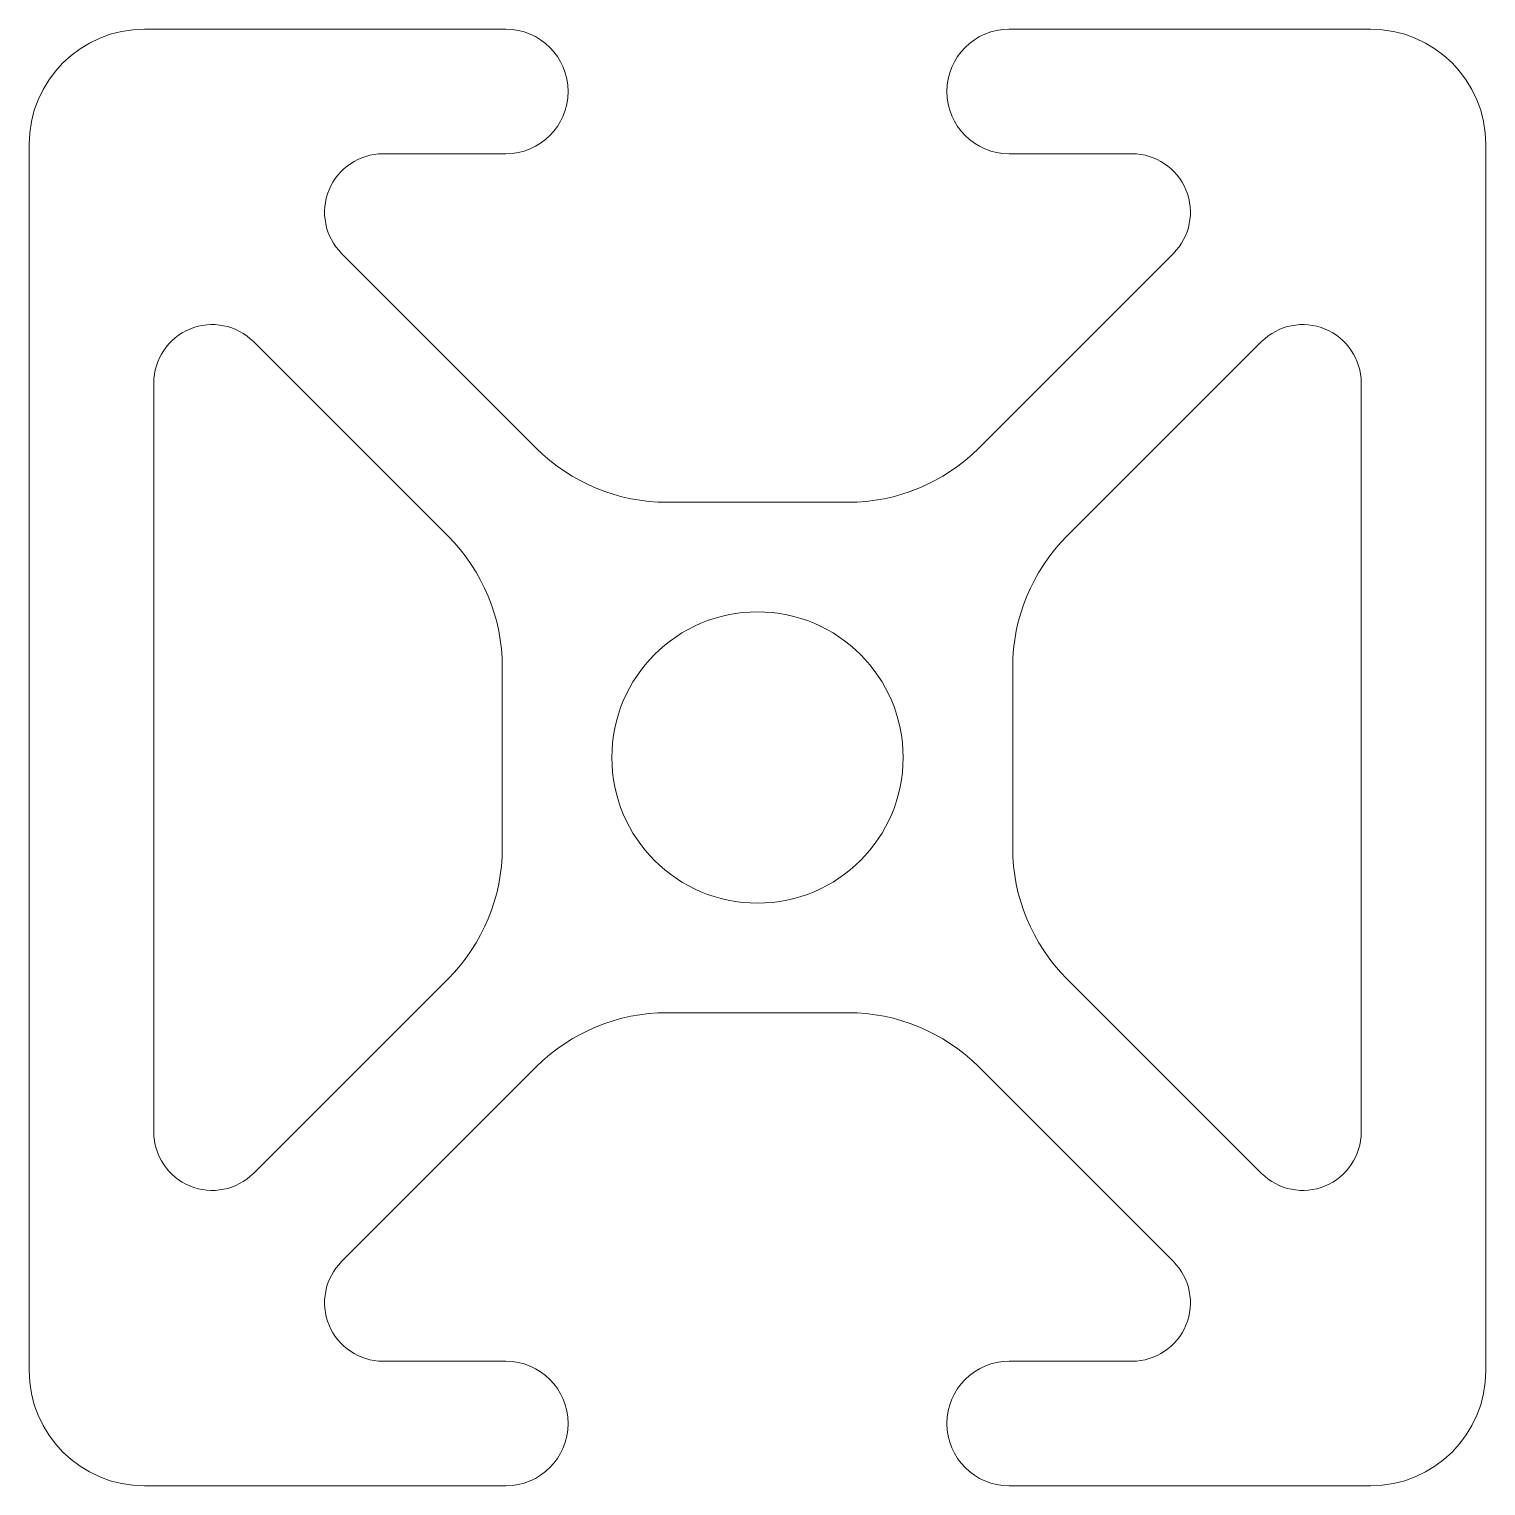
# Model space of a CAD drawing. Header units: millimetres. Extents: x -12.5 to 12.5, y -12.5 to 12.5.
import ezdxf

# ---------------------------------------------------------------- set-up
doc = ezdxf.new("R2010")
doc.units = ezdxf.units.MM

msp = doc.modelspace()

# ---------------------------------------------------------------- linework, layer by layer
at = {"color": 7, "linetype": 'Continuous', "lineweight": 15}
for p, q in [((-4.32, 12.5), (-10.518, 12.5)), ((10.518, 12.5), (4.32, 12.5)), ((-12.5, 10.518), (-12.5, -10.518)), ((12.5, -10.518), (12.5, 10.518)), ((-6.428, 10.36), (-4.32, 10.36)), ((4.32, 10.36), (6.428, 10.36)), ((-3.796, 5.309), (-7.137, 8.65)), ((7.137, 8.65), (3.796, 5.309)), ((-5.309, 3.796), (-8.65, 7.137)), ((8.65, 7.137), (5.309, 3.796)), ((-10.36, 6.428), (-10.36, -6.428)), ((10.36, -6.428), (10.36, 6.428)), ((1.552, 4.38), (-1.552, 4.38)), ((-4.38, -1.552), (-4.38, 1.552)), ((4.38, 1.552), (4.38, -1.552)), ((-8.65, -7.137), (-5.309, -3.796)), ((5.309, -3.796), (8.65, -7.137)), ((-1.552, -4.38), (1.552, -4.38)), ((-7.137, -8.65), (-3.796, -5.309)), ((3.796, -5.309), (7.137, -8.65)), ((-4.32, -10.36), (-6.428, -10.36)), ((6.428, -10.36), (4.32, -10.36)), ((-10.518, -12.5), (-4.32, -12.5)), ((4.32, -12.5), (10.518, -12.5))]:
    msp.add_line(p, q, dxfattribs=at)
msp.add_circle((0, 0), 2.5, dxfattribs=at)
for centre, radius, start, end in [((-4.32, 11.43), 1.07, 270, 90), ((-10.518, 10.518), 1.982, 90, 180), ((4.32, 11.43), 1.07, 90, 270), ((10.518, 10.518), 1.982, 0, 90), ((-6.428, 9.358), 1.002, 90, 225), ((6.428, 9.358), 1.002, 315, 90), ((-9.358, 6.428), 1.002, 45, 180), ((9.358, 6.428), 1.002, 0, 135), ((-1.552, 7.553), 3.173, 225, 270), ((1.552, 7.553), 3.173, 270, 315), ((-7.553, 1.552), 3.173, 0, 45), ((7.553, 1.552), 3.173, 135, 180), ((-7.553, -1.552), 3.173, 315, 0), ((7.553, -1.552), 3.173, 180, 225), ((-1.552, -7.553), 3.173, 90, 135), ((1.552, -7.553), 3.173, 45, 90), ((-9.358, -6.428), 1.002, 180, 315), ((9.358, -6.428), 1.002, 225, 0), ((-6.428, -9.358), 1.002, 135, 270), ((6.428, -9.358), 1.002, 270, 45), ((-4.32, -11.43), 1.07, 270, 90), ((4.32, -11.43), 1.07, 90, 270), ((-10.518, -10.518), 1.982, 180, 270), ((10.518, -10.518), 1.982, 270, 0)]:
    msp.add_arc(centre, radius, start, end, dxfattribs=at)

doc.saveas('drawing.dxf')
